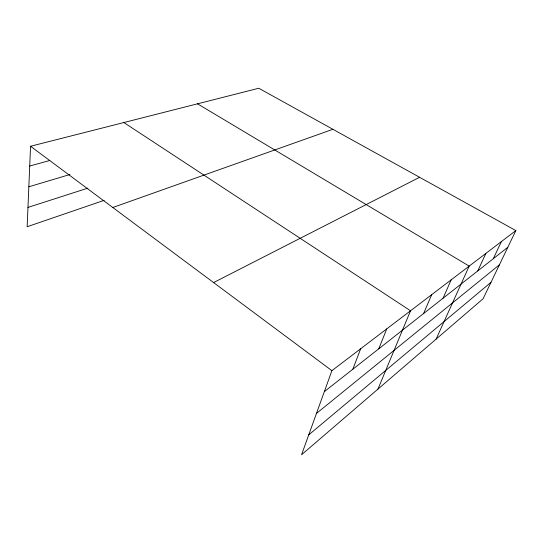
<?xml version="1.0" encoding="UTF-8"?>
<svg xmlns="http://www.w3.org/2000/svg" width="543" height="543" viewBox="0 0 543 543"><rect width="100%" height="100%" fill="white"/><g stroke="black" fill="none" stroke-linecap="round" stroke-linejoin="round"><path stroke-width="0.81" d="M515.85 230.578L331.902 370.659L301.562 454.749L483.1 298.752L515.85 230.578L258.773 88.251L30.551 146.257L27.15 226.736L104.208 200.319M352.848 369.213L360.654 348.762M378.783 348.803L386.745 328.888M377.962 389.1L410.535 310.772L123.858 122.542M423.581 313.555L431.699 294.659M443.047 298.236L451.185 279.821M436.117 339.124L469.193 266.104L197.516 103.822M477.779 270.909L485.883 253.398M493.329 258.672L501.399 241.581M308.736 434.875L491.008 282.299M316.467 413.44L499.411 264.801M324.327 391.652L507.841 247.255M213.596 282.564L419.583 177.283M112.795 207.501L332.913 129.295M27.965 207.412L87.925 188.129M28.84 186.785L69.966 174.493M29.716 166.043L49.793 160.497M30.551 146.257L331.902 370.659"/></g></svg>
